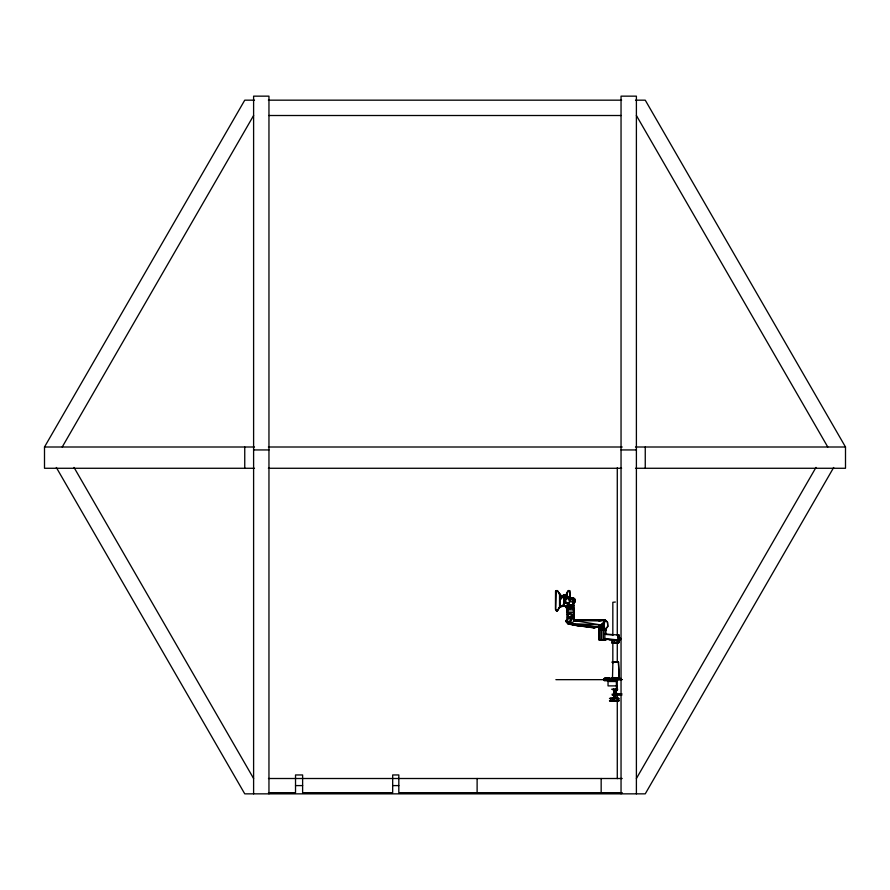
<?xml version="1.0" encoding="UTF-8"?>
<svg xmlns="http://www.w3.org/2000/svg" width="890" height="890" viewBox="0 0 890 890"><rect width="100%" height="100%" fill="white"/><g stroke="black" fill="none" stroke-linecap="round" stroke-linejoin="round"><path stroke-width="1.33" d="M567.342 611.285L567.286 605.078L567.286 612.576L567.753 607.536L573.471 607.536L573.85 617.171L567.286 617.159L567.286 605.078L567.865 605L566.986 605.3L573.85 605.078L573.727 612.631L573.56 611.808M604.777 639.977L604.9 629.831M612.109 642.869L618.773 642.524L618.784 635.015L618.572 637.663L620.308 637.718L620.831 638.987L619.796 640.444L618.65 639.643L618.773 642.524L617.593 642.869L617.794 639.943L611.786 639.899L611.819 642.702L618.728 642.702L618.784 635.015L605.022 634.058L605.957 634.214L605.912 629.953L599.115 629.831L599.115 639.932L605.79 639.932L605.957 638.709L605.011 638.531L617.794 639.943L618.439 642.869M617.182 700.897L616.837 701.331L618.984 700.786L618.817 698.439L609.472 698.505L614.323 698.483L614.367 690.117M616.169 639.921L616.169 642.825M567.286 617.159L567.286 607.937L568.921 605.078L569.01 607.536L570.568 605.078L570.557 607.536M570.312 598.725L569.778 590.693L568.565 590.482L566.574 593.018L566.752 595.844L565.183 596.445L566.385 596.111L565.428 597.001M616.214 700.897L610.696 700.786L610.707 698.439L614.79 698.772L612.175 698.772L614.1 698.428M555.549 591.45L555.438 609.316L556.472 611.029L557.552 610.718L559.632 606.98L559.654 594.687L557.541 590.704L555.549 591.45L555.983 590.704L557.218 590.526L561.279 595.888L566.707 596.433L565.339 596.445M563.615 605.345L564.327 604.889L563.47 605.5L564.071 597.591L562.836 597.602C562.168 595.11 565.817 597.524 563.281 597.635M570.09 599.003L569.633 590.726L568.243 590.871L566.719 593.063M567.286 608.593L567.72 605.078M556.206 590.649L555.694 609.327L556.884 610.974L560.222 606.78L560.422 595.21L560.511 599.037L561.301 599.003L561.279 595.888M617.682 700.73L617.716 698.561M617.794 639.943L617.883 634.926L618.761 638.987M566.085 595.544L565.995 597.079L566.507 593.775L567.898 597.635L565.84 598.558L565.684 602.641L567.698 603.52L568.777 603.142L569.734 600.65L568.777 598.169L567.108 597.535L567.086 596.545L567.865 596.578L566.574 594.709L568.521 590.715M611.463 677.657L612.487 677.668L612.899 662.238L618.506 662.238L617.148 662.238M564.049 596.489L564.071 595.855L563.326 596.523M615.368 692.876C612.798 692.409 616.681 695.179 615.29 698.55M573.627 611.297L573.716 608.982M618.784 635.015L618.65 638.33L619.796 637.518L618.884 637.585L618.773 635.071L617.838 635.093M618.884 640.388L618.784 642.524L618.572 640.299L619.796 640.444L618.784 640.133M565.217 595.788L565.873 595.455L565.45 596.345L565.217 595.788C562.424 596.422 564.95 595.399 563.526 595.721L563.081 595.399M615.669 680.539L615.402 678.87M567.72 617.159L567.653 607.692L573.471 607.536L573.727 612.631L573.405 605.078M571.347 599.604L571.669 598.024L570.724 597.724M565.517 595.51L565.45 596.345L565.873 595.455M570.968 600.761L570.857 601.874L573.683 601.885L573.227 600.772M566.585 608.515L566.351 607.837C567.898 605.067 561.167 606.624 559.632 606.98L561.011 605.623M563.615 595.744L563.604 596.433L563.971 595.443M571.881 607.536L572.203 605.078L573.772 605.078M565.239 596.879L564.416 596.534M572.782 603.654L573.483 603.598L573.905 600.694L572.37 599.337M614.512 690.117L614.512 693.043M614.512 692.064L614.512 694.334M614.512 693.366L614.512 695.635M614.512 694.656L614.512 696.603M614.512 695.958L614.512 697.905M614.512 696.926L614.5 698.55M567.141 602.997L565.295 602.986L564.394 600.739L565.962 598.147L565.05 597.001L566.396 597.034L567.075 598.403M621.131 678.447L616.314 678.547L616.514 690.228L617.182 690.228L617.171 679.548L615.747 679.215M563.993 596.523L564.104 595.922M564.394 600.739L564.905 599.015L564.56 599.804M606.835 679.226L607.937 677.791M573.26 607.536L573.85 605.078M601.596 629.786L601.607 639.977M603.342 639.932L603.298 629.786M605.957 638.853L605.912 639.799L598.992 639.799M565.684 595.466L565.45 596.345L565.339 595.655M564.071 597.591L564.193 604.822L563.737 597.513L564.338 597.045M571.536 617.426L570.412 621.354L569.01 623.367L567.609 623.645L565.862 621.331L567.52 617.426M568.365 617.426L565.862 621.331L569.01 623.367L572.07 623.634L574.373 619.885L605.3 620.041L607.492 622.177L607.814 626.46L605.623 629.508L604.777 629.508L603.921 625.091L605.3 620.041L573.149 619.885M621.943 695.023L612.098 695.001L615.891 694.979L616.659 693.688L614.256 694.144L614.367 694.99M565.495 598.035L565.05 597.001L565.74 598.136L566.396 597.034M567.086 596.545L568.265 597.602L567.475 597.691M614.289 694.178C616.703 697.226 614.834 688.56 615.29 691.096M566.73 608.471L566.552 606.958L566.852 608.393M563.893 603.954L562.903 605.411M615.368 692.231C614.445 694.767 612.453 689.183 615.29 690.44M615.368 694.5L613.866 694.5L615.29 694.334M615.368 698.072L615.435 697.259M572.203 617.159L573.716 614.245L573.471 607.536L567.297 609.828L573.716 609.828L573.85 617.171L573.716 614.245L567.297 614.245L568.921 617.159L573.716 614.245L570.568 617.159M573.282 601.774L573.905 600.694L572.693 602.163L573.494 601.384L573.26 604.811L568.132 604.799M566.173 597.079L566.863 594.965L562.647 595.677M254.484 468.274L44.5 468.274L44.5 447.003L244.75 100.17L254.484 100.17M62.222 447.003L253.606 115.511M636.394 778.505L816.008 467.395M833.685 467.484L645.25 793.847L244.75 793.847L56.326 467.484M615.991 690.117L617.137 689.372L612.843 689.372L613.966 690.44M613.966 694.334L615.435 694.011C616.692 696.247 611.564 695.057 615.535 695.468L615.435 695.958M614.523 695.023L613.866 693.533M613.866 694.5C612.465 696.992 617.615 696.759 613.866 696.125L615.535 696.125M615.368 696.77L613.966 696.603M613.866 697.738C617.682 697.46 613.054 698.717 613.966 696.926M613.966 698.55L613.966 697.905M566.841 598.581L567.586 597.78L569.322 598.225L570.19 600.694L569.222 603.198L568.054 603.643L566.741 602.841M613.966 691.096L615.535 691.263L615.435 692.387L613.966 692.387M613.966 691.741L615.29 691.419M593.775 627.027L593.875 627.884C598.614 627.216 602.552 623.857 605.367 620.152L607.492 622.177L607.814 626.46L604.777 629.508L602.308 623.701M566.385 607.325L566.797 606.68M567.297 608.126L567.753 607.536M562.402 596.356C564.394 596.901 559.22 595.466 562.714 596.267M559.487 607.525L561.245 605.556M557.051 610.963L560.244 606.613M566.607 595.41L562.914 595.61M565.862 621.331L569.845 617.426L570.412 621.354L573.349 624.346L595.421 627.461L597.301 627.016L572.07 623.634L600.561 624.925L573.894 620.475L573.015 617.426L570.412 621.354L565.862 621.331L567.764 623.067M572.604 603.253L573.427 603.531L574.673 602.196L574.673 599.281L573.027 597.691L570.279 598.592M563.07 605.601L564.104 603.898M563.537 595.299L566.552 595.21M561.668 606.179L560.188 606.713M567.253 598.392L569.055 598.692M616.937 698.428L613.121 698.561L618.85 698.45L616.993 698.428M618.439 700.719L618.984 700.786M574.94 624.825L567.609 623.645L572.726 624.98L595.421 627.461M600.127 629.786L600.127 639.977M573.427 603.531L575.129 602.107L575.129 599.237L573.416 597.802L570.857 598.569M563.281 595.165L564.605 594.987M567.297 614.245L573.238 612.142L567.753 612.142M568.287 603.019L567.241 602.919M565.762 599.037L566.852 598.748M615.157 698.339L613.266 698.339M565.873 598.414L567.698 598.414A2.592 1.836 -89.9 0 0 564.95 600.65A2.448 1.736 -90 0 0 565.907 602.752M560.222 606.78L563.392 606.057L566.407 606.78L565.228 606.012M566.852 598.314L565.962 598.503A2.448 1.736 -90 0 0 565.061 600.605A2.592 1.836 -89.9 0 0 567.687 602.897M571.647 599.359L572.593 599.192M609.472 700.753L614.067 701.009M598.903 620.942L605.3 620.041L573.894 620.475L598.903 620.942L605.367 620.152L602.463 624.836L601.607 629.508L599.281 629.508L598.77 625.959M608.949 677.913L605.879 677.913L610.429 678.236M607.214 678.614L613.8 678.569L613.833 680.539M613.232 662.238L614.489 662.238M578.378 620.486L574.361 620.597L578.322 620.564M594.476 620.063L601.184 619.885L603.709 620.797M612.487 677.668L619.24 677.657L618.45 662.238L617.66 662.238L618.439 662.238L619.24 677.657M616.392 694.556L621.253 694.511M612.198 662.238L613.755 662.238M617.171 679.548L621.977 679.526M613.655 689.372L614.111 690.117L615.802 689.372L615.858 693.822L615.724 690.228M613.9 694.1L613.755 695.023L615.535 695.146M600.683 624.713L601.607 629.508L605.623 629.508M605.879 677.913L608.838 678.069L606.312 678.347M613.232 690.117L617.182 690.228M617.615 698.339L618.205 700.73L618.183 698.339L610.195 698.339M268.391 100.17L621.609 100.17M635.516 100.17L645.25 100.17L845.5 447.003L845.5 468.274L635.516 468.274M268.869 115.511L621.131 115.511M44.5 447.003L254.484 447.003M268.391 447.003L622.21 447.003M635.516 447.003L845.5 447.003M253.606 449.94L268.958 449.94M621.042 449.94L636.394 449.94M268.391 468.274L621.609 468.274M615.335 602.029L612.832 602.296L612.832 635.482M567.431 604.822L573.772 604.822M567.286 617.426L573.861 617.426L574.439 619.885M597.301 627.016L570.902 624.346L575.051 624.457M593.875 627.884L572.726 624.98L594.642 627.761M599.115 629.831L605.912 629.953M605.957 630.131L598.948 630.131L598.948 639.632L605.957 639.632M605.278 639.298L614.445 639.877M611.942 642.825L618.606 642.825M612.164 661.971L618.506 661.971M614.434 662.238L616.18 662.238L612.353 662.238M607.336 678.058L604.555 677.791M609.661 678.391L606.557 678.069M603.798 679.226L604.232 678.569M616.548 679.393L621.476 679.393M555.883 679.66L622.043 679.66M604.154 679.226L604.177 680.539L617.604 680.539M604.177 680.539L607.258 680.539M617.059 681.506L608.037 681.506L608.037 685.89L617.059 685.89M611.619 689.238L617.749 689.238M613.866 690.284L616.703 690.117M613.866 690.607L615.435 690.774M613.966 690.774L615.535 690.929M613.866 691.263L615.535 691.263M613.866 691.908L615.535 691.908M613.966 692.064L615.29 692.064M613.866 692.553L615.535 692.553M613.866 692.876L615.535 692.876M613.866 693.199L615.29 693.688M613.966 693.366L615.368 693.533M613.866 693.855L615.535 693.855M615.713 693.822L621.977 693.844M612.12 694.144L615.535 694.178M613.966 694.656L615.535 694.823M613.966 695.635L615.535 695.802L613.966 695.958M613.866 696.447L615.535 696.447M613.866 696.77L615.535 696.77M613.866 697.093L615.535 697.093M615.535 697.415L613.866 697.415L615.368 697.738M613.866 698.072L615.535 698.072M610.696 701.276L609.895 700.964M614.601 701.276L615.235 701.276M268.48 778.505L622.21 778.505M295.524 785.592L302.622 785.592M392.679 785.592L398.82 785.592M268.48 792.678L295.524 792.678L295.524 774.956L302.622 774.956L302.622 792.678L392.679 792.678L392.679 774.956L398.82 774.956L398.82 792.678L622.21 792.678M614.868 698.339L612.654 698.339M573.349 604.811L572.904 599.337M615.869 698.339L616.269 698.561M565.484 595.788L566.173 595.788M611.764 642.524L612.954 642.869L612.709 639.899M616.714 698.439L615.435 698.227M613.31 678.069L614.144 678.08M609.316 639.877L611.552 639.921M609.962 700.764L610.696 700.786M606.591 680.438L608.882 680.539L607.058 680.438M605.033 634.403L612.765 634.926M568.265 597.602L567.108 597.535M564.338 597.212L564.138 598.125M572.726 624.98L581.938 625.87M584.563 626.126L587.2 626.382M578.978 625.292L581.671 625.603M585.698 626.082L588.39 626.393M603.921 625.091L602.463 624.836L603.298 629.508M561.579 596.077L561.123 595.766M566.763 606.824L566.351 607.837M562.814 596.545L561.312 596.144L559.51 594.075M603.743 678.569L606.09 679.226M566.674 598.314L567.687 598.558M565.762 602.274L566.863 602.608M567.865 596.578L566.941 596.089L567.653 596.367M612.175 700.564L612.988 701.198M563.837 597.757L562.836 597.602L563.937 597.891L563.96 604.989M614.378 642.825L614.323 639.899M559.71 594.409L561.045 595.844L559.143 592.918M569.633 600.628L569.122 599.849L569.411 600.683M636.394 115.511L827.778 447.003M74.015 467.428L253.606 778.505M566.485 594.464L566.963 595.788M568.109 597.212L568.287 597.846M599.17 624.713L600.127 629.508L600.049 624.713M564.416 595.899L564.527 596.511M564.772 600.728L565.017 602.018M573.349 624.346L573.438 624.98M613.855 689.372L613.933 690.117M598.814 624.713L599.281 629.508M616.381 690.24L616.436 693.822M559.554 594.164L559.576 607.414M645.25 447.003L645.25 468.274M636.394 793.847L636.394 96.153L621.042 96.153L621.042 793.847M617.282 467.817L617.282 635.638M617.282 642.58L617.282 661.993M617.282 694.011L617.282 778.65M612.832 642.391L612.832 663.139M601.162 778.505L601.162 792.678M477.118 778.505L477.118 792.678M268.958 793.847L268.958 96.153L253.606 96.153L253.606 793.847M244.75 447.003L244.75 468.274M574.373 619.885L573.861 617.426L574.373 619.885"/></g></svg>
